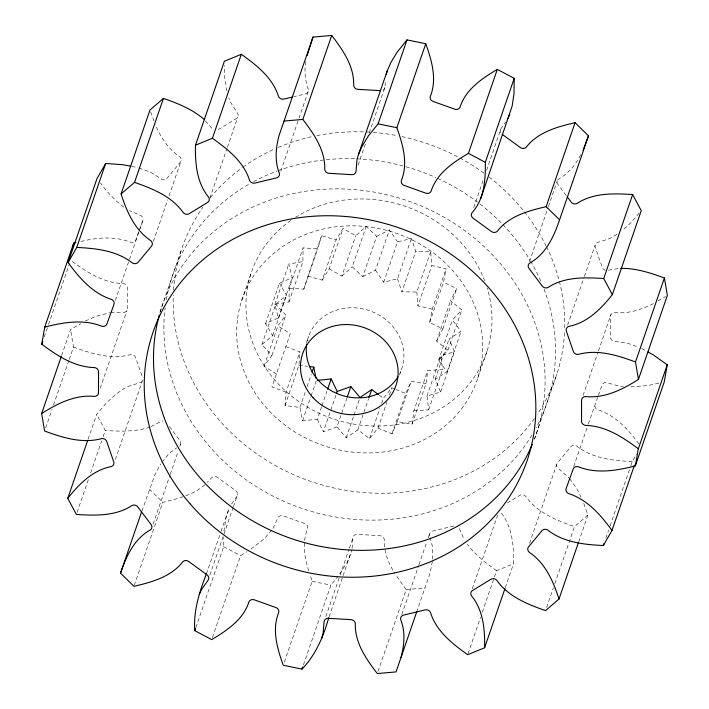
<?xml version="1.0" encoding="UTF-8"?>
<svg xmlns="http://www.w3.org/2000/svg" width="709" height="709" viewBox="0 0 709 709"><rect width="100%" height="100%" fill="white"/><g stroke="black" fill="none" stroke-linecap="round" stroke-linejoin="round"><path stroke-width="0.53" stroke-dasharray="3.54 2.66" d="M195.844 627.554L223.69 546.692L223.84 537.369M276.368 374.024L264.04 366.19L271.937 355.386L261.869 344.627L272.637 335.694L265.556 323.57L278.371 317.951L274.87 304.356L288.997 301.945L289.219 288.191L303.106 247.884L317.65 248.832L321.594 235.778L336.119 239.872L343.05 228.493L355.741 235.778L366.145 226.481L376.665 236.345L362.786 276.661L352.267 266.797L366.145 226.481M288.997 301.945L302.876 261.639L303.106 247.884M432.525 559.179L432.623 547.295L430.177 537.794M321.549 406.851L317.277 419.249L302.548 420.774L299.942 407.436L285.036 405.495L286.073 392.192L299.951 351.877L285.807 346.604M285.036 405.495L298.914 365.188L299.951 351.877M369.229 132.858L384.934 87.242L385.563 79.816M352.081 548.385L352.976 537.785A4.334 3.917 19 0 1 357.54 534.356L379.723 535.667A4.334 3.917 19 0 1 384.269 539.629C383.844 551.841 388.443 563.336 394.895 573.484M346.949 397.953L336.979 426.889L346.16 437.816L357.823 429.876L369.531 438.525L378.012 428.121L391.98 433.837L397.262 421.651L412.115 424.071L413.861 410.857L427.74 370.55L442.54 369.513L440.901 355.723L454.469 351.682L449.036 338.929L461.018 331.387L452.404 320.087L461.789 309.913L450.525 300.776L456.72 288.598L443.524 282.191L446.138 268.782L431.834 265.521L430.7 251.722L415.775 251.509L411.388 238.472L397.581 241.893L383.702 282.2L397.51 278.788L411.388 238.472M412.115 424.071L425.994 383.755L427.74 370.55M223.947 531.156L225.754 519.023L229.45 507.741M413.861 410.857L428.661 409.82L427.022 396.03L440.59 391.988L435.158 379.235L447.14 371.693L438.525 360.394L447.911 350.219L436.647 341.082L442.841 328.905L429.645 322.498L432.26 309.089L446.138 268.782M305.933 61.648C303.931 70.935 305.233 80.427 308.291 89.334A4.334 3.917 19 0 1 305.189 93.96L293.579 96.752M432.384 561.377L429.964 573.386L417.096 610.75M329.127 616.697L351.992 549.448M289.219 288.191L303.771 289.139L321.594 235.778M44.25 336.952L48.177 325.546M48.531 324.509L69.597 263.34M61.639 355.493L70.563 329.579L80.684 323.605M45.668 427.899L52.094 409.235M53.521 405.096L68.87 360.509M69.225 359.472L73.506 347.038L70.563 329.579M115.31 300.519L139.584 230.017M139.939 228.98L142.793 220.685A4.334 3.917 19 0 0 140.4 215.412L129.587 210.67M100.199 388.213L126.973 310.453M153.366 241.379L167.643 199.911M169.079 195.764L181.212 160.509M88.102 439.243L96.672 414.357L106.802 402.508L116.081 394.115L123.49 388.957L128.338 386.396L140.152 382.621A4.334 3.917 19 0 0 141.933 381.504M77.068 512.359L88.855 478.15M90.637 472.965L101.706 440.83M103.133 436.682L105.269 430.46L96.672 414.357M159.915 312.332L161.342 308.193M161.705 307.157L181.008 251.092M115.328 459.503L142.819 379.678M209.899 198.103L227.04 148.341M227.394 147.304L237.745 117.233M141.942 510.941L154.899 474.773L160.721 463.987M153.1 524.181L169.876 475.455M170.231 474.418L178.083 451.606M179.873 446.422L180.582 444.348M134.293 585.279L162.848 502.335C178.065 498.436 195.064 494.82 206.452 483.166M280.773 171.206L298.622 119.369M298.976 118.332L308.255 91.381M241.618 300.793L250.871 273.922M265.556 323.57L279.443 283.263L292.25 277.644L288.749 264.049L302.876 261.639M274.87 304.356L288.749 264.049M261.869 344.627L275.748 304.312L286.516 295.387L279.443 283.263M278.371 317.951L292.25 277.644M272.637 335.694L286.516 295.387M264.04 366.19L277.919 325.883L285.816 315.08L275.748 304.312M271.937 355.386L285.816 315.08M303.771 289.139L317.65 248.832M206.408 573.865L220.694 532.397M221.048 531.36L228.192 510.622M209.829 575.159L233.084 507.609M233.394 506.731L237.675 494.297M358.16 164.993L365.658 143.227M307.715 276.085L322.232 280.179L336.119 239.872M322.232 280.179L329.171 268.8L343.05 228.493M306.208 343.351L308.583 336.429M212.399 637.533L240.599 555.634L246.909 551.664M329.171 268.8L341.862 276.085L355.741 235.778M299.942 407.436L305.632 390.898M307.059 386.759L311.331 374.361M302.548 420.774L310.737 397.005M311.091 395.968L316.427 380.467M321.904 405.814L326.884 391.341M362.786 276.661L375.531 270.191L389.409 229.884L397.581 241.893M336.979 426.889L323.357 431.781L336.172 394.567M346.16 437.816L353.64 416.112M353.995 415.084L359.685 398.547M430.7 251.722L416.821 292.028L401.897 291.816L415.775 251.509M357.823 429.876L368.503 398.875M284.318 662.153L312.155 581.291L309.842 574.219M369.531 438.525L379.847 408.552M381.628 403.386L383.409 398.219L391.891 387.814L394.886 389.037M432.26 309.089L417.947 305.827L431.834 265.521M378.012 428.121L386.91 402.287M389.401 395.055L391.891 387.814M399.53 375.132L401.569 369.203M303.425 664.962L330.917 585.129L338.06 576.24M325.848 616.573L339.771 576.142M340.125 575.105L349.05 549.183M349.404 548.146L352.976 537.785M429.645 322.498L443.524 282.191M391.98 433.837L405.858 393.53L411.14 381.345L425.994 383.755M397.262 421.651L411.14 381.345M473.772 207.604L483.822 178.42M486.622 170.284L500.909 128.816L505.783 121.824M436.647 341.082L450.525 300.776M442.841 328.905L456.72 288.598M438.525 360.394L452.404 320.087M427.022 396.03L440.901 355.723M435.158 379.235L449.036 338.929M447.911 350.219L461.789 309.913M428.661 409.82L442.54 369.513M447.14 371.693L461.018 331.387M440.59 391.988L454.469 351.682M477.786 377.977L487.048 351.097M377.986 671.476L406.186 589.578L395.418 574.423M401.808 614.508L418.594 565.782M418.948 564.745L426.8 541.942M428.227 537.794L429.654 533.647M529.481 261.541L548.048 207.631M548.403 206.594L557.327 180.671M472.327 588.656L497.674 515.044M567.608 325.174L584.03 277.485M584.384 276.448L595.099 245.349M534.4 439.305L556.911 373.935M468.02 653.68L480.516 617.397M482.297 612.213L494.076 577.995M494.439 576.958L496.575 570.736L513.511 563.797C513.936 545.779 512.297 526.229 500.341 511.747M505.304 587.637L513.511 563.797M529.57 543.307L556.707 464.51M583.09 395.436L598.086 351.894M598.44 350.858L610.936 314.566M573.705 466.54L587.983 425.072M588.337 424.035L598.015 396.331M546.63 607.498L553.41 587.796M554.837 583.649L574.467 526.627L587.921 515.053L583.587 503.018M578.641 542.004L587.921 515.053M605.832 538.273L608.685 529.986M610.112 525.839L630.461 466.744M630.824 465.707L632.251 461.559L636.576 454.017M138.813 231.701L135.915 239.713A4.334 3.917 19 0 1 130.686 242.256C114.512 235.84 96.61 237.524 80.117 241.672M139.177 230.7L142.793 220.685M598.378 395.33L602.003 385.315A4.334 3.917 19 0 1 607.232 382.771L619.622 386.272L623.45 386.715M350.547 554.491L347.038 562.503L338.716 575.424M273.027 528.409L277.893 517.827A4.334 3.917 19 0 1 283.467 515.939L304.551 523.499A4.334 3.917 19 0 1 307.635 528.489C301.804 542.943 304.595 558.949 309.505 573.209M580.591 154.748C575.876 164.878 568.352 173.492 558.621 179.076A4.334 3.917 19 0 0 558.045 184.615L566.5 195.861M231.515 504.072L237.01 496.211A4.334 3.917 19 0 0 235.689 490.672L217.76 477.609A4.334 3.917 19 0 0 211.716 477.769L207.205 482.395M271.786 530.128L263.837 539.159L250.516 549.386M162.015 462.206L169.557 452.98L176.638 447.866M639.217 213.037L631.116 222.52L621.837 230.904M341.862 276.085L352.267 266.797M616.892 234.351L609.572 238.632L597.767 242.407A4.334 3.917 19 0 0 595.347 247.397L602.18 267.231A4.334 3.917 19 0 0 605.176 270.235M218.275 129.605L236.239 118.651A4.334 3.917 19 0 0 237.577 113.272L230.895 102.876L228.794 97.824M507.352 502.911L519.635 495.423A4.334 3.917 19 0 1 525.679 496.3C537.13 512.607 556.352 520.317 574.467 526.627M658.147 300.882L665.512 296.53M376.665 236.345L389.409 229.884M150.973 426.605L160.943 421.536A4.334 3.917 19 0 1 163.061 421.057M85.355 321L96.185 316.267L109.744 312.74M653.547 303.594C641.45 309.665 628.218 313.972 614.517 312.589A4.334 3.917 19 0 0 610.502 316.551L610.467 336.979A4.334 3.917 19 0 0 614.473 341.419L627.199 343.059L638.703 347.215M150.069 427.066C135.676 431.896 120.22 431.462 105.269 430.46M453.831 525.989L432.729 531.059A4.334 3.917 19 0 0 429.627 535.685M658.874 383.117L648.123 385.545L629.61 386.954M608.428 270.218L619.799 268.348M406.186 589.578L424.957 587.947M110.675 312.572L123.401 312.439A4.334 3.917 19 0 0 127.416 308.477L127.443 288.04A4.334 3.917 19 0 0 123.446 283.609C103.47 283.13 86.117 271.795 70.67 260.23M632.251 461.559C612.966 460.655 592.352 458.404 576.621 446.067A4.334 3.917 19 0 0 570.692 446.945L557.629 462.702A4.334 3.917 19 0 0 558.187 468.303L569.123 477.928M298.914 365.188L307.431 366.296M131.741 166.367L137.892 167.732M312.155 581.291L330.917 585.129M138.92 168.042L150.441 172.145L161.297 178.952A4.334 3.917 19 0 0 167.218 178.083L180.281 162.317A4.334 3.917 19 0 0 179.723 156.716C168.636 149.271 161.173 138.025 155.891 125.972M73.506 347.038C91.532 353.685 111.295 359.933 130.518 354.633A4.334 3.917 19 0 1 135.738 357.797L142.562 377.631M286.073 392.192L271.928 386.919L290.247 333.709L277.919 325.883M395.879 389.454L405.858 393.53M223.69 546.692L240.599 555.634M641.672 348.456L647.122 351.487M379.226 395.126L383.409 398.219M496.575 570.736L483.077 560.633L473.39 551.522L467.32 544.344M123.756 207.108L116.365 201.072L107.112 191.59L100.386 182.895M149.439 489.175L162.848 502.335M205.362 120.849L212.239 128.728A4.334 3.917 19 0 0 213.374 129.685M569.726 478.646L576.709 488.536L581.052 497.142M638.88 443.869C628.271 429.291 615.19 415.235 597.519 409.616A4.334 3.917 19 0 1 595.117 404.343M169.46 426.57L179.873 440.413A4.334 3.917 19 0 1 179.297 445.943M375.531 270.191L383.702 282.2M317.277 419.249L323.357 431.781M459.405 528.533L464.235 539.7M150.716 111.978L153.968 121M397.51 278.788L401.897 291.816M226.924 91.071L224.611 76.785L224.461 65.379M416.821 292.028L417.947 305.827M290.867 220.428A124.235 112.226 19 0 0 246.635 293.446L246.502 294.616A124.235 112.226 19 0 0 255.993 350.858L256.507 351.974A124.235 112.226 19 0 0 355.936 424.461L357.212 424.656A124.235 112.226 19 0 0 417.663 419.4L418.842 418.992A124.235 112.226 19 0 0 491.284 331.582L491.417 330.403A124.235 112.226 19 0 0 487.136 287.863M295.449 217.388A124.235 112.226 19 0 1 319.077 206.027L320.255 205.628A124.235 112.226 19 0 1 380.698 200.372L381.983 200.567A124.235 112.226 19 0 1 481.411 273.054L481.925 274.17A124.235 112.226 19 0 1 484.761 280.959M544.025 289.157A197.74 178.624 19 0 1 536.039 427.997M531.963 435.096A197.74 178.624 19 0 1 301.077 508.114A197.74 178.624 19 0 1 165.144 307.848M166.358 299.756A197.74 178.624 19 0 1 249.869 183.702M253.6 181.646A197.74 178.624 19 0 1 277.086 171.064M278.096 170.692A197.74 178.624 19 0 1 355.874 158.807M356.893 158.851A197.74 178.624 19 0 1 435.831 177.578M437.71 178.429A197.74 178.624 19 0 1 477.485 202.074M479.922 203.944A197.74 178.624 19 0 1 502.238 223.938M503 224.726A197.74 178.624 19 0 1 530.057 260.283M530.607 261.213A197.74 178.624 19 0 1 541.233 282.253M160.137 312.093A197.74 178.624 19 0 1 406.319 200.337A197.74 178.624 19 0 1 534.542 438.738M500.722 132.76A4.334 3.917 19 0 1 500.909 128.816M384.934 87.242A4.334 3.917 19 0 1 382.559 90.397M564.515 332.805A197.74 178.624 19 0 1 537.36 414.278M534.435 418.505A197.74 178.624 19 0 1 311.393 481.606A197.74 178.624 19 0 1 173.262 295.298M173.528 290.167A197.74 178.624 19 0 1 202.88 207.365M210.378 197.536A197.74 178.624 19 0 1 242.212 167.696M243.063 167.076A197.74 178.624 19 0 1 274.374 149.103M278.318 147.375A197.74 178.624 19 0 1 312.439 136.536M316.737 135.641A197.74 178.624 19 0 1 365.126 131.936M366.145 131.971A197.74 178.624 19 0 1 369.221 132.131M373.324 132.415A197.74 178.624 19 0 1 397.829 135.756M401.87 136.589A197.74 178.624 19 0 1 458.085 157.043M459.911 158.018A197.74 178.624 19 0 1 484.265 173.377M489.175 177.073A197.74 178.624 19 0 1 546.001 245.686M546.471 246.643A197.74 178.624 19 0 1 559.082 280.374M559.348 281.384A197.74 178.624 19 0 1 564.719 327.673M307.289 340.914A49.293 44.534 19 0 1 369.947 310.843A49.293 44.534 19 0 1 399.761 373.501M237.382 320.317L237.249 321.496A124.235 112.226 19 0 0 246.741 377.729L247.255 378.845A124.235 112.226 19 0 0 346.683 451.332L347.959 451.527A124.235 112.226 19 0 0 408.411 446.271L409.589 445.864A124.235 112.226 19 0 0 482.031 358.453L482.164 357.274A124.235 112.226 19 0 0 472.673 301.041L472.159 299.925A124.235 112.226 19 0 0 372.73 227.438L371.445 227.243A124.235 112.226 19 0 0 311.003 232.499L309.824 232.906A124.235 112.226 19 0 0 237.382 320.317"/><path stroke-width="1.06" d="M328.763 617.725C323.428 636.496 315.727 654.85 301.999 669.11L283.245 665.264C277.281 648.584 271.689 629.743 278.726 612.461A4.334 3.917 19 0 0 275.633 607.471L254.549 599.911A4.334 3.917 19 0 0 248.974 601.799C243.311 619.613 226.933 630.549 211.681 639.607L194.771 630.664C193.3 610.928 199.397 592.015 206.408 573.865M307.139 55.639L312.961 37.081L331.723 35.45L302.814 119.422C313.865 133.886 325.431 150.281 324.731 169.371A4.334 3.917 19 0 0 329.277 173.333L351.46 174.644A4.334 3.917 19 0 0 356.024 171.215L357.008 159.552L358.453 154.509L387.371 70.537L390.881 62.525L397.253 52.023L407.001 39.89L425.754 43.736C431.719 60.416 437.311 79.257 430.274 96.539A4.334 3.917 19 0 0 433.367 101.529L454.451 109.089A4.334 3.917 19 0 0 460.026 107.201C465.689 89.387 482.067 78.451 497.319 69.393L514.229 78.336L485.31 162.308C485.585 179.794 484.353 199.149 471.99 212.789A4.334 3.917 19 0 0 473.311 218.328L491.24 231.391A4.334 3.917 19 0 0 497.284 231.231C508.982 216.068 528.373 210.786 546.152 206.665L575.07 122.684L588.479 135.853L559.561 219.825C553.924 236.531 545.903 254.177 529.703 263.057A4.334 3.917 19 0 0 529.127 268.587L542.137 285.887A4.334 3.917 19 0 0 548.057 287.464C564.47 276.705 584.952 277.29 603.731 278.54L612.328 294.643C601.108 308.805 587.327 322.808 568.848 326.379A4.334 3.917 19 0 0 566.438 331.369L573.262 351.203A4.334 3.917 19 0 0 578.482 354.367C597.705 349.067 617.468 355.315 635.494 361.962L638.437 379.421C622.724 389.427 604.812 398.502 585.599 396.561A4.334 3.917 19 0 0 581.584 400.523L581.557 420.96A4.334 3.917 19 0 0 585.554 425.391C605.53 425.87 622.883 437.205 638.33 448.77L635.335 465.875C616.848 470.634 596.65 474.108 578.314 466.744A4.334 3.917 19 0 0 573.085 469.287L566.207 488.315A4.334 3.917 19 0 0 568.6 493.588C587.415 499.535 600.771 515.035 611.982 530.456L603.332 545.531C584.048 544.636 563.433 542.376 547.702 530.048A4.334 3.917 19 0 0 541.782 530.917L528.719 546.683A4.334 3.917 19 0 0 529.277 552.284C545.31 562.973 553.312 581.336 559.002 599.025L545.558 610.609C527.443 604.298 508.211 596.579 496.761 580.272A4.334 3.917 19 0 0 490.725 579.395L472.761 590.349A4.334 3.917 19 0 0 471.423 595.728C483.378 610.21 485.018 629.752 484.593 647.769L467.665 654.717C452.413 643.772 436.248 631.232 430.487 612.514A4.334 3.917 19 0 0 424.921 609.97L403.811 615.04A4.334 3.917 19 0 0 400.709 619.666C405.548 631.816 404.307 645.004 401.055 657.367M514.229 78.336L513.972 93.863L512.155 106.004L480.808 198.378M199.273 594.603L201.383 589.799L208.091 580.184A4.334 3.917 19 0 0 206.771 574.653L188.851 561.581A4.334 3.917 19 0 0 182.807 561.75C171.108 576.904 151.717 582.186 133.93 586.316L120.521 573.147C126.167 556.441 134.178 538.796 150.379 529.924A4.334 3.917 19 0 0 150.955 524.385L137.945 507.086A4.334 3.917 19 0 0 132.025 505.517C115.611 516.276 95.13 515.682 76.359 514.433L67.754 498.338C78.983 484.176 92.755 470.164 111.233 466.593A4.334 3.917 19 0 0 113.653 461.603L106.82 441.769A4.334 3.917 19 0 0 101.609 438.614C82.377 443.905 62.614 437.657 44.596 431.01L41.645 413.551C57.358 403.545 75.269 394.47 94.483 396.411A4.334 3.917 19 0 0 98.498 392.449L98.533 372.021A4.334 3.917 19 0 0 94.527 367.581C74.551 367.102 57.199 355.776 41.751 344.211L44.747 327.097L73.665 243.125L75.81 242.638M73.098 246.333L73.665 243.125M648.026 351.992L653.476 355.014L667.249 364.789L664.253 381.903L635.335 465.875M386.21 74.569L387.371 70.537M321.629 638.463L323.082 633.421L324.066 621.758A4.334 3.917 19 0 1 328.622 618.337L350.804 619.639A4.334 3.917 19 0 1 355.351 623.601C354.651 642.7 366.216 659.095 377.277 673.55L396.039 671.919L416.741 611.787M44.747 327.097C63.243 322.347 83.44 318.864 101.768 326.229A4.334 3.917 19 0 0 106.997 323.685L113.883 304.657A4.334 3.917 19 0 0 111.481 299.384C92.675 293.437 79.311 277.946 68.108 262.525L97.018 178.544L105.668 163.469L122.542 164.674L130.722 166.181M41.751 344.211L42.824 341.1M68.108 262.525L76.749 247.441L105.668 163.469M41.645 413.551L61.284 356.53M76.749 247.441C96.034 248.345 116.648 250.596 132.379 262.933A4.334 3.917 19 0 0 138.308 262.055L151.371 246.298A4.334 3.917 19 0 0 150.813 240.697C134.781 230.008 126.769 211.637 121.079 193.947L149.998 109.975L163.442 98.391C177.808 103.399 192.361 109.186 203.988 119.28M121.079 193.947L134.533 182.373L163.442 98.391M67.754 498.338L87.748 440.28M134.533 182.373C152.648 188.683 171.87 196.393 183.321 212.7A4.334 3.917 19 0 0 189.365 213.577L207.32 202.632A4.334 3.917 19 0 0 208.659 197.253C196.703 182.771 195.064 163.221 195.489 145.203L224.407 61.231L241.335 54.283C256.587 65.228 272.752 77.768 278.513 96.486A4.334 3.917 19 0 0 284.079 99.03L292.525 97.009M195.489 145.203L212.425 138.264L241.335 54.283M120.521 573.147L141.578 511.978M312.961 37.081L279.036 135.614C275.783 147.968 274.543 161.165 279.373 173.315A4.334 3.917 19 0 1 276.271 177.941L255.169 183.011A4.334 3.917 19 0 1 249.595 180.467C243.834 161.741 227.669 149.2 212.425 138.264M194.771 630.664L195.489 628.591M358.453 154.509L361.962 146.497L368.334 135.995L378.083 123.871L407.001 39.89M312.04 372.296L313.821 367.129L309.567 366.571M497.319 69.393L468.401 153.366C453.148 162.432 436.771 173.359 431.107 191.173A4.334 3.917 19 0 1 425.533 193.061L404.449 185.501A4.334 3.917 19 0 1 401.365 180.511C408.402 163.23 402.801 144.388 396.845 127.709L425.754 43.736M327.593 389.276L331.156 378.943L317.481 380.352M336.527 393.539L337.236 391.465L331.156 378.943M347.304 396.916L350.866 386.582L360.039 397.51L371.702 389.569L378.393 394.514M368.857 397.838L371.702 389.569M301.999 669.11L302.716 667.036M603.731 278.54L632.641 194.567C613.87 193.318 593.389 192.724 576.975 203.483A4.334 3.917 19 0 1 571.055 201.914L567.156 196.721M484.593 647.769L504.941 588.674M612.328 294.643L641.246 210.662L632.641 194.567M635.494 361.962L664.404 277.99C650.419 272.85 635.831 268.108 620.756 268.348M559.002 599.025L578.278 543.041M638.437 379.421L667.355 295.449L664.404 277.99M603.332 545.531L604.05 543.457M638.33 448.77L667.249 364.789M611.982 530.456L634.466 465.139M583.02 150.246L588.479 135.853M508.043 118.243L509.727 114.397M337.236 391.465L350.866 386.582M575.07 122.684C557.283 126.814 537.892 132.096 526.193 147.25A4.334 3.917 19 0 1 520.149 147.419L502.229 134.347M284.043 121.053L302.814 119.422M380.378 90.663L358.196 89.361A4.334 3.917 19 0 1 353.649 85.399C354.349 66.3 342.784 49.905 331.723 35.45M378.083 123.871L396.845 127.709M468.401 153.366L485.31 162.308M546.152 206.665L559.561 219.825M313.821 367.129L316.028 378.411M532.264 444.419A197.74 178.624 19 0 1 292.808 539.07A197.74 178.624 19 0 1 158.267 318.988M158.515 318.004A197.74 178.624 19 0 1 159.295 315.044M397.962 376.78A49.293 44.534 19 0 1 340.205 394.798A49.293 44.534 19 0 1 306.625 344.592M190.313 504.09A197.74 178.624 19 0 0 524.181 468.463A197.74 178.624 19 0 0 305.632 216.919A197.74 178.624 19 0 0 190.313 504.09M313.174 397.776A49.293 44.534 19 0 0 395.79 386.006A49.293 44.534 19 0 0 338.929 325.068A49.293 44.534 19 0 0 313.174 397.776"/></g></svg>
